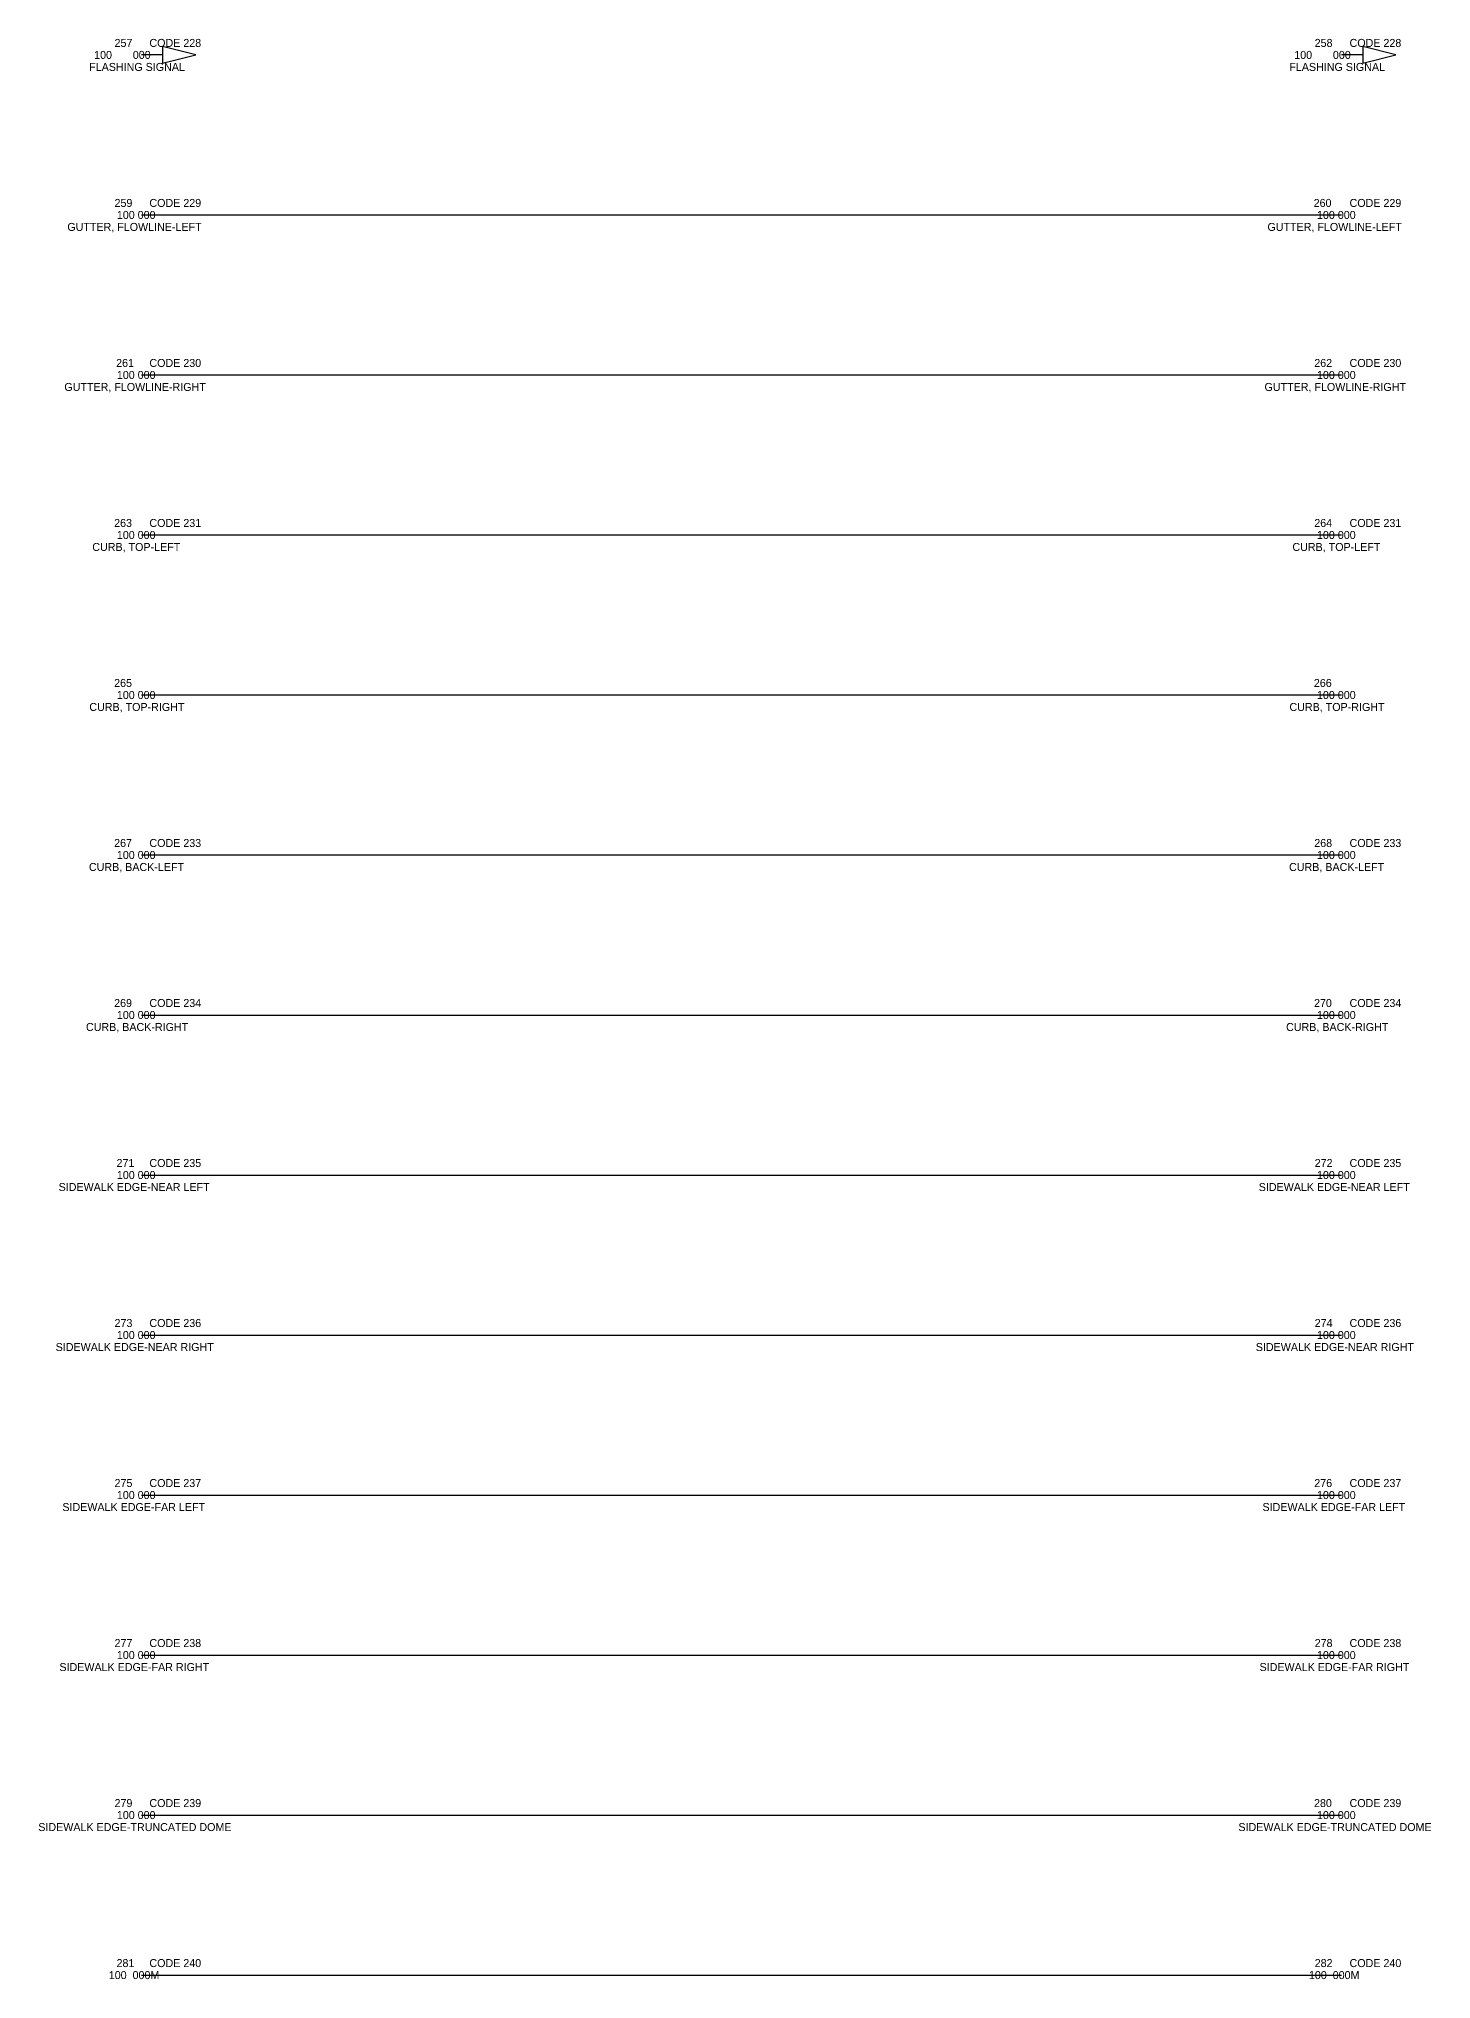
# Model space of a CAD drawing. Extents: x -12 to 6123, y -3 to 1005.
# Drawn here: x 687.2 to 861.2, y 239.5 to 482 of the extents above; entities that cross this region are included whole.
import ezdxf

# ---------------------------------------------------------------- set-up
doc = ezdxf.new("R2010")
doc.units = 0
for name, color, linetype in [('Signals_EX_Above Ground', 7, 'Continuous'), ('Topo_Curb and Gutter', 7, 'Continuous'), ('Topo_Field Comments', 7, 'Continuous'), ('Topo_Point Descriptions', 7, 'Continuous'), ('Topo_Point Elevations', 7, 'Continuous'), ('Topo_Point Numbers', 7, 'Continuous'), ('Topo_Sidewalk', 7, 'Continuous')]:
    doc.layers.add(name, color=color, linetype=linetype)

msp = doc.modelspace()

# ---------------------------------------------------------------- linework, layer by layer
at = {"layer": 'Signals_EX_Above Ground'}
for p, q in [((702.64, 480), (700, 480)), ((852.64, 480), (850, 480))]:
    msp.add_line(p, q, dxfattribs=at)
for points in [[(702.64, 481.05), (702.64, 478.96), (706.79, 480)], [(852.64, 481.05), (852.64, 478.96), (856.79, 480)]]:
    msp.add_lwpolyline(points, close=True, dxfattribs=at)
at = {"layer": 'Topo_Curb and Gutter'}
for p, q in [((700, 460), (700, 460)), ((700, 460), (850, 460)), ((850, 460), (850, 460)), ((700, 440), (700, 440)), ((700, 440), (850, 440)), ((850, 440), (850, 440)), ((700, 420), (700, 420)), ((700, 420), (850, 420)), ((850, 420), (850, 420)), ((700, 400), (700, 400)), ((700, 400), (850, 400)), ((850, 400), (850, 400)), ((700, 380), (700, 380)), ((700, 380), (850, 380)), ((850, 380), (850, 380)), ((700, 360), (700, 360)), ((700, 360), (850, 360)), ((850, 360), (850, 360))]:
    msp.add_line(p, q, dxfattribs=at)
at = {"layer": 'Topo_Sidewalk'}
for p, q in [((700, 340), (700, 340)), ((700, 340), (850, 340)), ((850, 340), (850, 340)), ((700, 320), (700, 320)), ((700, 320), (850, 320)), ((850, 320), (850, 320)), ((700, 300), (700, 300)), ((700, 300), (850, 300)), ((850, 300), (850, 300)), ((700, 280), (700, 280)), ((700, 280), (850, 280)), ((850, 280), (850, 280)), ((700, 260), (700, 260)), ((700, 260), (850, 260)), ((850, 260), (850, 260)), ((700, 240), (700, 240)), ((700, 240), (850, 240)), ((850, 240), (850, 240))]:
    msp.add_line(p, q, dxfattribs=at)

# ---------------------------------------------------------------- texts
at = {"layer": 'Topo_Field Comments'}
for s, p in [('CODE 228', (701, 481)), ('CODE 228', (851, 481)), ('CODE 229', (701, 461)), ('CODE 229', (851, 461)), ('CODE 230', (701, 441)), ('CODE 230', (851, 441)), ('CODE 231', (701, 421)), ('CODE 231', (851, 421)), ('CODE 233', (701, 381)), ('CODE 233', (851, 381)), ('CODE 234', (701, 361)), ('CODE 234', (851, 361)), ('CODE 235', (701, 341)), ('CODE 235', (851, 341)), ('CODE 236', (701, 321)), ('CODE 236', (851, 321)), ('CODE 237', (701, 301)), ('CODE 237', (851, 301)), ('CODE 238', (701, 281)), ('CODE 238', (851, 281)), ('CODE 239', (701, 261)), ('CODE 239', (851, 261)), ('CODE 240', (701, 241)), ('CODE 240', (851, 241))]:
    msp.add_text(s, height=1, dxfattribs=at).set_placement(p)
at = {"layer": 'Topo_Point Descriptions'}
for s, p in [('FLASHING SIGNAL', (693.47, 478)), ('FLASHING SIGNAL', (843.47, 478)), ('GUTTER, FLOWLINE-LEFT', (690.74, 458)), ('GUTTER, FLOWLINE-LEFT', (840.74, 458)), ('GUTTER, FLOWLINE-RIGHT', (690.37, 438)), ('GUTTER, FLOWLINE-RIGHT', (840.37, 438)), ('CURB, TOP-LEFT', (693.86, 418)), ('CURB, TOP-LEFT', (843.86, 418)), ('CURB, TOP-RIGHT', (693.49, 398)), ('CURB, TOP-RIGHT', (843.49, 398)), ('CURB, BACK-LEFT', (693.44, 378)), ('CURB, BACK-LEFT', (843.44, 378)), ('CURB, BACK-RIGHT', (693.07, 358)), ('CURB, BACK-RIGHT', (843.07, 358)), ('SIDEWALK EDGE-NEAR LEFT', (689.65, 338)), ('SIDEWALK EDGE-NEAR LEFT', (839.65, 338)), ('SIDEWALK EDGE-NEAR RIGHT', (689.28, 318)), ('SIDEWALK EDGE-NEAR RIGHT', (839.28, 318)), ('SIDEWALK EDGE-FAR LEFT', (690.12, 298)), ('SIDEWALK EDGE-FAR LEFT', (840.12, 298)), ('SIDEWALK EDGE-FAR RIGHT', (689.75, 278)), ('SIDEWALK EDGE-FAR RIGHT', (839.75, 278)), ('SIDEWALK EDGE-TRUNCATED DOME', (687.11, 258)), ('SIDEWALK EDGE-TRUNCATED DOME', (837.11, 258))]:
    msp.add_text(s, height=1, dxfattribs=at).set_placement(p)
at = {"layer": 'Topo_Point Elevations'}
for s, p in [('100       000', (694.09, 479.5)), ('100       000', (844.09, 479.5)), ('100 000', (696.93, 459.5)), ('100 000', (846.93, 459.5)), ('100 000', (696.93, 439.5)), ('100 000', (846.93, 439.5)), ('100 000', (696.93, 419.5)), ('100 000', (846.93, 419.5)), ('100 000', (696.93, 399.5)), ('100 000', (846.93, 399.5)), ('100 000', (696.93, 379.5)), ('100 000', (846.93, 379.5)), ('100 000', (696.93, 359.5)), ('100 000', (846.93, 359.5)), ('100 000', (696.93, 339.5)), ('100 000', (846.93, 339.5)), ('100 000', (696.93, 319.5)), ('100 000', (846.93, 319.5)), ('100 000', (696.93, 299.5)), ('100 000', (846.93, 299.5)), ('100 000', (696.93, 279.5)), ('100 000', (846.93, 279.5)), ('100 000', (696.93, 259.5)), ('100 000', (846.93, 259.5)), ('100  000M', (695.92, 239.5)), ('100  000M', (845.92, 239.5))]:
    msp.add_text(s, height=1, dxfattribs=at).set_placement(p)
at = {"layer": 'Topo_Point Numbers'}
for s, p in [('257', (696.64, 481)), ('258', (846.64, 481)), ('259', (696.64, 461)), ('260', (846.51, 461)), ('261', (696.84, 441)), ('262', (846.59, 441)), ('263', (696.59, 421)), ('264', (846.59, 421)), ('265', (696.59, 401)), ('266', (846.54, 401)), ('267', (696.59, 381)), ('268', (846.59, 381)), ('269', (696.59, 361)), ('270', (846.56, 361)), ('271', (696.89, 341)), ('272', (846.64, 341)), ('273', (696.64, 321)), ('274', (846.64, 321)), ('275', (696.64, 301)), ('276', (846.59, 301)), ('277', (696.64, 281)), ('278', (846.64, 281)), ('279', (696.64, 261)), ('280', (846.56, 261)), ('281', (696.89, 241)), ('282', (846.64, 241))]:
    msp.add_text(s, height=1, dxfattribs=at).set_placement(p)

doc.saveas('drawing.dxf')
